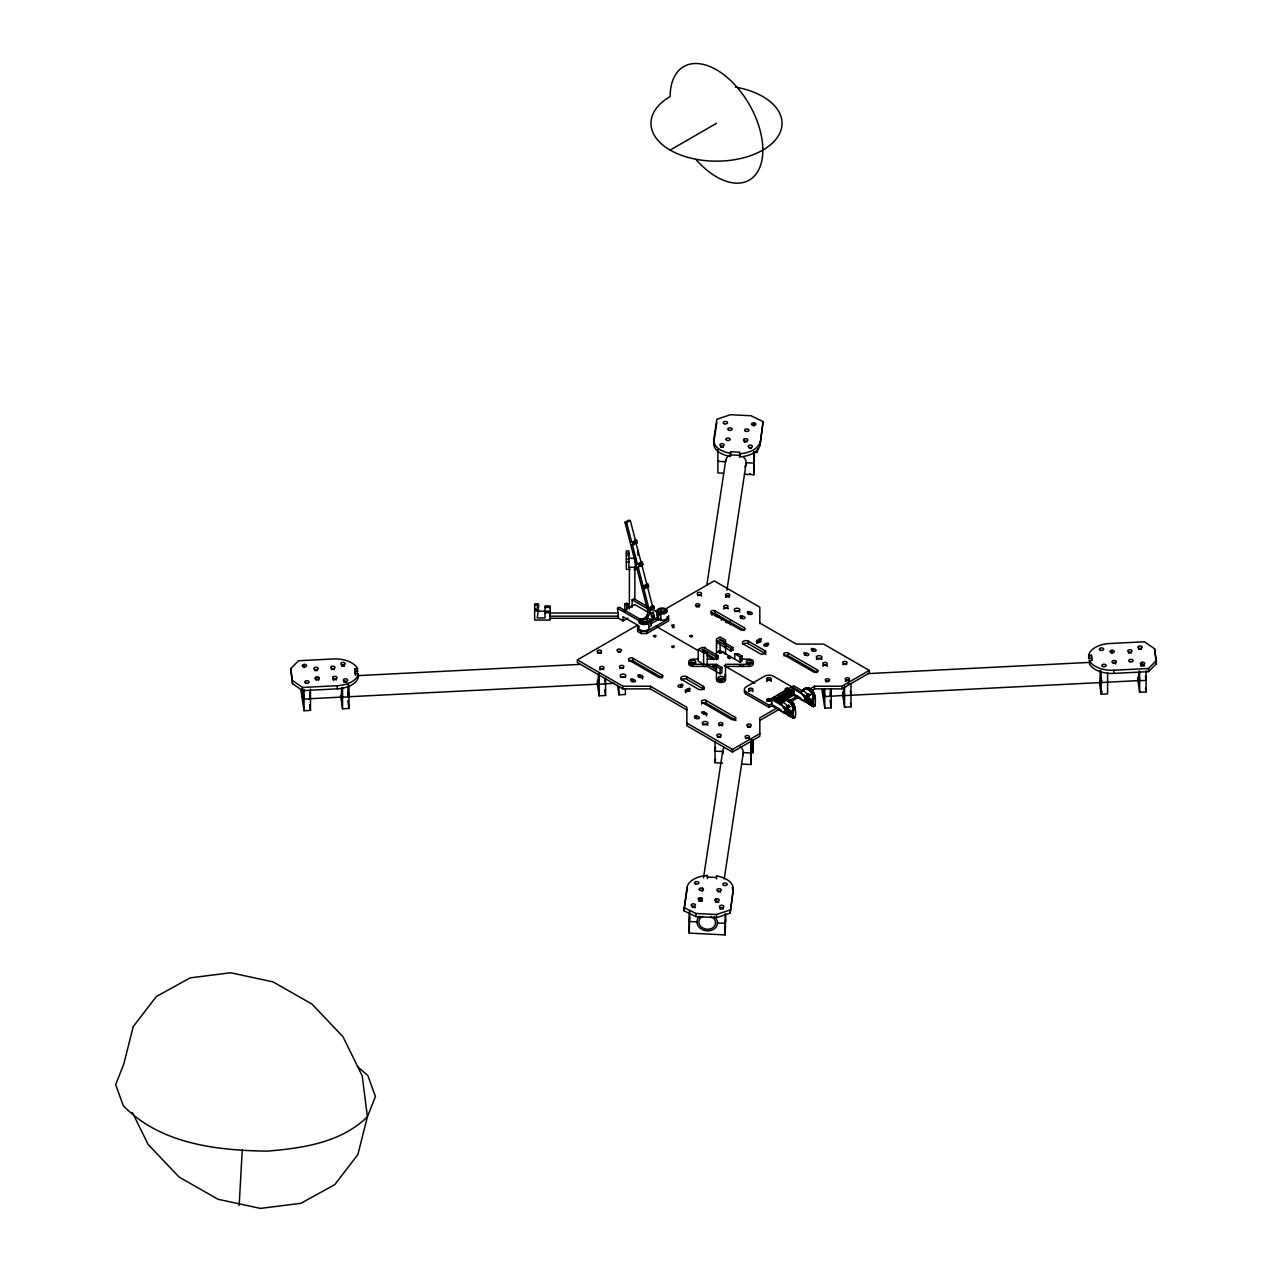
<?xml version="1.0" encoding="UTF-8"?>
<svg xmlns="http://www.w3.org/2000/svg" width="1272" height="1272" viewBox="0 0 1272 1272"><rect width="100%" height="100%" fill="white"/><g stroke="black" fill="none" stroke-linecap="round" stroke-linejoin="round"><path stroke-width="1.5" d="M303.149 690.187L302.959 699.043L302.148 694.401M822.809 689.392L823.636 694.576L823.922 689.663L823.779 696.484L823.906 689.17M303.261 689.678L302.927 699.012L301.846 690.505L301.909 691.459M309.78 691.968L309.684 697.772M341.755 687.723L341.214 696.468M348.051 684.718L347.86 696.738M598.365 674.764L598.031 684.098L597.347 680.441M604.868 681.426L604.9 679.455L605.583 683.907L599.16 684.225L598.476 679.773M830.505 689.424L830.075 696.15M843.861 688.756L843.447 695.466L824.781 696.595L824.113 692.143M1100.232 670.471L1100.042 682.508L1099.596 680.663M1138.869 671.218L1138.726 680.456L1137.868 676.895M239.168 1205.586L242.252 1150.063M657.004 610.783L657.004 610.703A5.168 2.973 0 0 1 662.839 608.032A5.168 2.973 0 0 1 667.228 611.514A5.168 2.973 0 0 1 661.027 613.883L658.499 615.187L656.765 614.201L658.133 613.406M786.78 706.071C791.502 712.733 783.679 698.074 780.881 703.686L784.649 709.22L790.262 712.24L790.755 714.085L786.907 712.94L784.649 709.22M806.846 694.48C811.568 701.142 803.745 686.483 800.947 692.095L804.715 697.628L810.328 700.649L810.821 702.494L806.989 701.349L804.715 697.628M713.799 439.301L716.836 419.267L730.478 414.72L751.052 415.753L763.105 421.604L760.084 444.787A23.23 13.404 0 0 1 740.018 456.918L739.7 452.196L730.7 451.735L729.921 456.41A23.23 13.404 0 0 1 713.799 442.449L713.799 439.301A23.23 13.404 0 0 0 729.921 453.245L730.462 453.341M713.799 442.449L716.836 422.415M706.819 585.072L725.755 460.098M730.462 456.505L730.7 451.735M739.461 456.95L739.7 455.36L730.7 454.899M726.932 590.176L746.155 463.247M707.55 875.422L707.312 877.028L716.311 877.473L717.09 875.979A23.23 13.404 0 0 1 733.197 889.923L730.16 913.121L716.518 917.668L695.959 916.619L683.891 910.784L686.928 887.586A23.23 13.404 0 0 1 706.994 875.47L707.55 878.586M683.923 910.784L686.928 890.75A23.23 13.404 0 0 1 687.532 888.667M754.439 459.43L753.867 463.135L746.155 462.754M744.406 474.249L753.867 474.726L754.439 451.703M757.81 448.793L757.238 452.498L753.453 452.307M760.084 444.787L763.073 421.589M689.758 917.812L689.201 921.516L696.913 921.898M715.58 747.427L715.023 751.148L722.735 751.529M725.755 913.821L725.183 934.92L689.201 933.107L689.758 912.008M722.591 763.12L715.023 762.723L715.58 759.018M703.511 877.887L722.735 750.957M724.197 879.079L743.134 754.105M725.755 919.624L725.183 923.329L717.472 922.947M751.561 749.256L751.005 752.96L743.293 752.579M741.528 764.075L751.005 764.552L751.561 739.588M730.16 913.121L733.197 889.923M354.793 668.738L355.572 673.937L358.275 674.112A23.23 13.404 0 0 1 337.287 685.703L302.577 687.452L292.465 680.488L290.652 668.611L298.538 660.74L333.232 658.976A23.23 13.404 0 0 1 357.4 668.293L357.559 671.759L354.793 671.902L354.793 668.738L357.559 668.595M1088.657 655.43L1088.721 655.112A23.23 13.404 0 0 1 1109.725 643.521L1144.418 641.772L1154.547 648.736L1156.343 660.613L1156.343 663.761L1148.473 671.648L1113.763 673.397A23.23 13.404 0 0 1 1089.611 664.095L1089.452 660.629L1092.219 660.486L1091.424 655.287L1088.657 655.43L1088.657 658.594L1091.424 658.451L1091.424 655.287M1088.657 658.594L1088.721 658.26A23.23 13.404 0 0 1 1089.484 656.209M648.116 611.753L645.985 617.699L647.702 617.985L649.833 612.055L649.388 610.306L652.139 609.686L651.534 607.348L648.784 607.968L638.019 566.485L640.77 565.865L640.166 563.528L637.415 564.148L632.343 544.575L633.249 544.05C635.618 545.259 634.521 541.061 632.645 541.713L631.739 542.238L626.667 522.665L624.95 522.363L648.116 611.753L649.833 612.055M785.524 711.732L786.255 709.076L784.427 710.126M804.508 698.535L806.321 697.485L804.604 698.837L806.432 697.787L805.589 700.141L807.418 699.091L813.38 702.223L810.948 701.778L813.38 703.655M719.189 652.234C719.539 655.462 723.593 650.803 719.189 652.234A2.576 1.495 0 0 0 723.243 651.916M788.592 715.484L787.638 713.417L788.735 711.891L786.907 712.94L787.352 710.666L786.207 712.384L788.036 711.318L791.566 713.147L790.405 714.26L793.235 718.155L795.048 717.106M807.418 699.091L806.273 700.793L809.819 698.837L807.434 699.552M808.102 699.743L806.989 701.349L808.801 700.3L807.704 701.826L808.658 703.893M804.349 689.186L800.947 692.095L793.649 687.882L775.411 698.408L775.411 699.966M790.643 716.661L789.053 714.053L790.166 712.733L788.354 713.783L789.673 716.104M810.725 705.07L809.119 702.462L810.248 701.142L808.42 702.192L809.739 704.513M783.775 701.349L784.935 700.22M794.952 708.393L793.124 709.442L794.936 708.313L793.172 709.712L795 708.663L793.315 710.635L793.315 718.203L795.143 717.154C796.733 713.338 794.428 703.289 793.315 710.635L795.143 709.585M815.209 697.994L813.38 699.059L813.253 698.169L815.066 697.072L813.38 699.059L813.38 706.612L815.209 705.562C815.765 696.706 815.622 691.412 807.815 689.519M790.087 700.379L788.72 701.762L791.025 701.095L789.705 702.542C793.982 697.66 782.153 702.16 792.758 702.685C796.495 704.72 792.186 710.778 794.857 707.836L793.092 709.188M759.829 623.026L796.32 644.093L823.684 644.093L869.301 670.423L869.301 673.063L841.937 688.868L814.557 688.868C806.925 694.75 810.693 687.755 812.824 691.093M811.981 705.801L809.819 702.621L810.948 701.413L813.38 701.715L810.55 700.888L813.38 699.902L810.105 700.459M799.166 697.756C795.525 697.565 786.096 705.769 793.41 703.623L791.868 705.197L792.981 708.663M810.153 688.788L808.785 690.171C810.407 688.136 812.999 690.187 809.771 690.95L811.107 689.504L809.278 690.553C811.679 685.004 797.242 691.92 808.626 687.977M1089.452 660.629L1089.611 660.931A23.23 13.404 0 0 0 1113.763 670.233L1148.473 668.484L1156.343 660.613M787.161 700.793L788.99 699.743L784.077 700.681L789.689 700.109L788.258 701.428L797.465 696.102M782.471 701.81L784.029 701.047M803.84 689.774L802.282 690.521L806.003 688.025L802.807 689.996L805.208 688.486M807.243 689.201L809.644 688.47L808.324 689.837L814.557 686.228L841.937 686.228L869.301 670.423M794.682 707.009L792.965 708.552L794.793 707.534M813.158 697.597L814.748 695.418C812.077 695.164 812.808 700.316 815.082 697.104M792.79 707.788L794.523 706.358L792.663 707.327L794.491 706.262L792.647 707.232L793.967 704.72L792.138 705.769L793.696 704.147L791.868 705.197L793.156 703.225L790.723 703.511L792.631 702.542M804.683 688.883L803.173 689.678L805.383 688.375M812.856 696.213L814.684 695.148M784.236 700.618C789.626 697.438 779.275 703.416 784.331 700.729L782.201 702.112M806.432 697.787L804.747 699.139L806.766 698.36M809.58 695.005L807.307 695.657L808.785 694.035L807.116 695.387C808.69 693.415 810.789 695.212 807.99 696.166L810.041 695.132L808.404 696.134M786.255 709.076L784.522 710.428L786.7 709.951M788.624 705.308L786.891 706.676L788.592 705.022M786.048 699.568L784.84 700.506L788.561 699.552M806.13 687.977L804.906 688.915L808.833 688.057L807.005 689.106M789.276 706.421L787.034 706.978C788.529 704.497 790.389 706.676 787.686 707.645L789.515 706.596L787.925 707.757M812.156 690.394L810.534 691.634L812.347 690.585C808.96 694.019 815.288 697.326 814.509 694.48L812.713 695.641L814.287 693.781L812.458 694.83L813.762 692.556L811.949 693.606C817.037 689.567 807.307 693.669 812.538 690.775L810.995 692.159C811.933 692.207 815.257 690.235 811.647 693.065C816.322 689.806 807.958 694.305 812.967 691.268L811.075 692.254M685.481 690.171C686.212 695.514 695.625 683.891 685.481 690.171L685.481 692.811M756.633 640.675C757.381 646.017 766.778 634.378 756.633 640.675L756.633 643.298L761.197 641.724M813.253 698.121L815.034 696.802M786.144 700.49L787.638 699.425M806.21 688.915L807.704 687.834M782.916 701.428L785.301 699.966M788.147 707.773L789.753 706.691M790.723 703.511L792.472 702.367L790.262 703.034M787.861 701.174L789.435 699.966M809.501 688.375L807.148 689.17M810.328 691.443L812.061 690.314M793.315 717.376L790.596 714.212L792.218 713.195L790.405 714.26L793.315 717.869M788.338 707.709L789.96 706.723M785.683 699.743L783.695 700.888M805.748 688.152L803.761 689.297M804.365 689.17L802.537 690.219L804.095 689.472M784.554 700.522L782.789 701.524L785.524 699.823M803.936 689.201L805.589 688.247M783.123 701.254L784.983 700.188M670.153 150.08L716.486 123.32M624.95 522.363L628.591 520.264L630.308 520.55L635.396 540.123L636.684 540.346L637.288 542.683L636.286 543.271L635.078 542.985L634.474 540.648L635.396 540.123M626.667 522.665L630.308 520.55M631.739 542.238L634.028 541.872M634.474 540.648L636.684 540.346M635.078 542.985L637.288 542.683M632.343 544.575L634.633 544.209M639.705 562.828L642.36 562.256L642.964 564.593L641.501 565.436L640.309 565.166L639.705 562.828L642.36 562.256M637.415 564.148L640.166 563.528M640.309 565.166L642.964 564.593M645.381 584.77L648.052 584.214L648.656 586.551L647.194 587.394L646.001 587.108L645.381 584.77L648.052 584.214M645.858 585.47L643.107 586.09L645.858 585.47L646.462 587.807L643.712 588.427M627.923 618.065L622.994 620.911L618.446 618.272L617.524 608.27L619.353 607.205L642.153 620.386M624.822 604.057L626.651 602.992L628.479 604.057L628.479 607.205L626.651 608.27L626.651 605.106L624.822 604.057L624.822 611.435M632.12 607.221L632.12 599.843L633.949 598.778L648.609 607.253M626.651 605.106L628.479 604.057M623.455 611.164L627.557 608.795L626.651 608.27M651.057 606.649L653.713 606.076L654.317 608.413L652.87 609.256L651.662 608.986L651.057 606.649L653.713 606.076M648.784 607.968L651.534 607.348M651.503 616.745L651.121 613.327L653.124 612.182L654.937 619.178L657.608 617.635L656.765 614.201M648.609 615.632L643.409 618.542A5.168 2.973 0 0 0 638.783 621.913A5.168 2.973 0 0 0 644.809 624.441A5.168 2.973 0 0 0 648.943 620.863L651.2 619.4L651.2 625.729L648.943 627.176A5.168 2.973 0 0 1 643.409 630.801A5.168 2.973 0 0 1 639.164 626.651M646.844 621.913L642.821 621.293L639.864 622.994L639.864 620.895L642.821 619.194L646.844 619.814L647.925 624.25L646.844 619.814M661.058 608.652L658.117 610.353L659.198 612.675L663.221 613.311L666.178 611.609L665.097 609.272L661.058 608.652L661.058 610.767L658.117 612.468M686.848 709.935L650.358 688.868L622.978 688.868L577.361 662.521L577.361 659.898L637.24 625.331M664.604 609.527L714.212 580.891L759.829 607.221L759.829 623.678M647.925 622.135L644.984 623.837L640.945 623.216L639.864 620.895M654.937 619.178L651.9 620.164L652.933 620.338L651.121 613.327M650.835 620.879L657.672 617.667M650.262 621.897L652.933 620.338M650.835 623.837L658.991 619.13L661.027 620.211A5.168 2.973 0 0 0 667.18 616.65M656.67 618.876L658.499 619.925L660.804 618.59M637.606 629.338L641.247 631.437L646.717 631.437L668.611 618.796M637.606 626.174L637.606 631.437L641.247 633.551L646.717 633.551L668.611 620.911L668.611 615.648M698.201 649.595L703.623 652.727L703.623 664.318L698.201 661.186L698.201 649.595L701.81 647.512L705.451 647.512L704.561 648.036L718.251 655.923L718.251 658.562L716.422 659.612L702.732 651.185M716.486 641.136L717.376 640.627L731.066 648.529L732.895 647.48L732.895 650.103L730.16 650.628L717.376 642.742L717.376 640.627M716.486 652.727L720.095 650.644L740.161 662.235L741.989 661.186L741.989 655.923L738.38 653.84L734.739 653.84L734.739 659.103M716.486 664.366L721.924 667.498L721.924 672.777L720.095 673.826L707.28 666.417L707.28 652.727L701.842 649.595L702.732 649.086L716.422 656.988L718.251 655.923M715.516 659.087L718.251 658.562M730.16 650.628L732.895 650.103M680.918 684.384C673.81 686.26 681.267 689.201 683.064 685.099C681.649 681.887 679.025 687.802 682.476 686.896M716.486 666.48L720.095 668.563L721.924 667.498M734.739 653.84L740.161 656.972L741.989 655.923M766.666 643.298C759.734 645.031 766.698 648.148 768.701 644.204C768.447 640.802 764.186 646.033 767.572 645.715M793.315 718.203L771.754 705.753L771.754 698.408L793.649 685.767L802.775 691.046L801.487 691.459L803.316 690.41M775.411 699.632L793.649 689.09L813.38 700.49L810.55 700.888L813.38 700.793M775.411 700.713L793.649 690.187M793.124 687.548L773.583 676.259A6.455 3.721 0 0 0 764.456 676.259L746.219 686.801A6.455 3.721 0 0 0 746.219 692.063L769.019 705.229L772.12 703.448M777.065 700.602L793.649 690.935M777.065 701.206L793.649 691.618L777.065 701.317M777.065 701.842L793.649 692.27M777.065 701.969L793.649 692.381M778.718 701.444L793.649 692.827L778.718 701.556M744.549 690.569A6.455 3.721 0 0 0 746.219 694.178L769.019 707.343L772.311 705.435M780.388 701.142L793.649 693.383M780.388 701.333L793.649 693.685M780.388 701.619L793.649 693.812M780.388 702.891L793.649 695.228L813.38 706.612M802.807 689.996L805.717 688.168M781.406 703.05L783.234 701.985L781.946 702.414M809.644 688.47L807.927 689.583M776.938 707.947L759.829 717.837L759.829 736.265L732.449 752.07L686.848 725.724L686.848 707.296L650.358 686.228L622.978 686.228L577.361 659.898M759.829 720.461L778.639 709.601M791.073 703.909L792.885 702.86M806.877 694.782L808.785 694.035M783.632 712.606L785.46 711.557M783.934 712.781L787.352 710.666M790.914 716.82L789.053 714.053L790.882 713.004L789.737 714.212L791.915 717.392M810.98 705.229L809.119 702.462L810.948 701.413L813.38 702.176M791.566 713.147L789.737 714.212L791.995 717.44M686.848 723.1L732.449 749.431L759.829 733.626M791.884 715.277L790.055 716.327L788.354 713.783L789.451 712.352L787.638 713.417L780.881 711.032M810.423 704.911L812.252 703.845M814.398 705.101L812.57 706.151L809.819 702.621L812.061 705.849M794.809 716.963L792.981 718.012L789.737 714.212L792.504 717.742L795.143 717.154M815.129 705.515L813.301 706.564L810.471 702.669L813.38 705.308M777.224 695.228L785.444 690.521M783.488 701.015L785.126 700.077M787.718 701.095L789.578 700.045M791.566 704.64L793.41 703.623M793.172 709.712L795 708.695M790.596 714.212L793.315 716.899L790.755 714.085L792.424 713.163M813.031 696.961L814.859 695.943M808.547 695.991L810.232 695.068L808.642 695.784M793.315 715.802L790.85 713.894L792.567 713.036M790.85 713.894L793.315 715.293L790.898 713.656L792.679 712.845M808.674 695.53L810.455 694.735M790.023 712.05L793.315 711.493L790.484 712.479L793.315 712.574L790.659 712.749L793.315 713.274L790.787 713.067L793.315 714.721L790.898 713.656M683.923 907.62L695.959 913.471L716.518 914.504L730.16 909.957M787.368 711.143L789.753 710.412M813.38 699.902L810.328 700.649M793.315 711.493L790.262 712.24M672.379 627.509L674.255 627.653M790.484 712.479L793.315 712.384M810.55 700.888L813.38 700.427M740.797 618.351C744.47 619.035 740.399 613.327 740.002 616.809C742.005 620.768 748.97 617.635 742.037 615.918M804.651 655.223C808.324 655.907 804.27 650.199 803.872 653.681C805.86 657.64 812.84 654.508 805.892 652.79M638.608 677.34C642.201 678.071 638.337 672.268 637.828 675.798C639.832 679.757 646.796 676.625 639.864 674.907M695.18 718.426C698.853 719.109 694.798 713.401 694.385 716.883C696.388 720.842 703.368 717.71 696.42 715.993M739.461 453.786L740.018 453.754A23.23 13.404 0 0 0 760.084 441.638M357.496 675.639L579.635 664.413M290.652 668.611L292.465 683.636L302.577 690.617L337.287 688.852A23.23 13.404 0 0 0 358.275 677.276L358.338 673.794M308.969 698.757L342.677 697.04M348.623 696.754L598.54 684.129M604.486 683.827L614.408 683.318M868.299 673.588L1090.438 662.362M300.908 689.949L304.056 710.714L310.479 710.396L310.479 689.154M340.546 695.546L342.55 708.774L348.989 708.456L348.989 685.274M597.156 682.587L599.16 695.816L605.583 695.482L605.583 678.103M617.508 685.37L618.939 694.814L625.379 694.496L625.379 688.693M847.788 683.843L851 683.684L851 706.85L844.576 707.184L842.573 693.956M1139.092 680.584L844.576 695.593L843.893 691.141M821.919 689.281L824.781 708.17L831.204 707.852L831.204 688.534M1099.453 682.889L1101.17 694.21L1107.594 693.892L1107.594 672.65M1137.661 679.057L1139.664 692.27L1146.088 691.952L1146.088 670.71M813.38 701.126L810.725 701.174L813.38 701.317M793.315 712.702L790.659 712.749L793.315 712.908M626.317 553.177L628.893 553.177M626.317 555.292L628.893 555.292M628.893 558.328L635.348 558.328M626.317 559.012L628.893 559.012M626.317 562.001L628.893 562.001M630.197 569.363L626.317 569.363L626.317 550.951L628.893 550.951L628.893 567.264L635.348 567.264L635.348 556.293M634.06 569.363L637.924 569.363M534.669 605.345L538.533 605.345M537.245 605.965L538.533 605.965M537.245 607.46L538.533 607.46L538.533 603.866L534.669 603.866L534.669 620.052L550.156 620.052L550.156 605.965L544.988 605.965L544.988 617.938L537.245 617.938L538.533 609.081L534.669 609.081M544.988 607.46L550.156 607.46M534.669 610.56L538.533 610.56M538.533 611.18L537.245 611.18L550.156 611.18M544.988 612.675L550.156 612.675M618.208 613.009L550.156 613.009L550.156 616.173L618.446 616.173M550.156 618.272L618.446 618.272M703.623 652.727L707.28 652.727M698.36 659.103L693.176 659.103A4.516 2.608 0 0 0 688.661 661.71A4.516 2.608 0 0 0 693.176 664.318L716.486 664.318L716.486 679.884A4.516 2.608 0 0 0 721.001 682.492A4.516 2.608 0 0 0 725.517 679.884L725.517 664.318L748.826 664.318A4.516 2.608 0 0 0 753.342 661.71A4.516 2.608 0 0 0 748.826 659.103L740.129 659.103M707.296 659.103L716.486 659.103L716.486 639.037L720.095 636.954L725.517 640.086L725.517 654.269M688.82 663.141A4.516 2.608 0 0 0 693.176 666.417L707.28 666.417M725.517 666.417L748.826 666.417A4.516 2.608 0 0 0 752.738 662.505M638.783 563.353L639.387 565.69L640.77 565.865M650.755 609.511L652.139 609.686M717.885 461.323L725.597 461.704A10.319 8.395 8.6 0 1 728.602 455.901M723.561 473.2L717.885 472.914L717.885 449.732M725.835 622.517L729.683 622.708M748.429 614.122C751.911 614.36 747.443 609.256 747.3 612.595C749.303 616.554 756.268 613.422 749.335 611.705M812.283 650.978C815.781 651.232 811.298 646.128 811.17 649.467C813.158 653.426 820.138 650.294 813.19 648.561M631.643 681.538C635.141 681.776 630.673 676.672 630.53 680.011C632.534 683.97 639.498 680.838 632.566 679.121M661.058 610.767L665.097 611.387L665.097 609.272M648.656 586.551L647.369 586.328L652.425 605.854M654.317 608.413L653.029 608.191L653.49 609.94L657.735 612.198L656.018 611.896M790.787 713.067L793.315 713.767M800.947 699.441L807.704 701.826L809.151 704.179L807.704 701.826L809.533 700.777L808.42 702.192L810.137 704.736M810.948 701.778L813.38 702.653M790.882 713.369L793.315 714.467M690.028 691.237L688.216 691.237L688.216 688.597M703.718 711.779C695.371 712.193 714.053 717.488 703.718 711.779L703.718 714.403M813.38 703.702L810.821 702.494L813.38 705.26M744.311 627.764A2.576 1.495 0 0 1 744.311 629.879A2.576 1.495 0 0 1 740.67 629.879L711.477 613.009A2.576 1.495 0 0 1 711.477 610.91A2.576 1.495 0 0 1 715.118 610.91L744.311 627.764L744.311 630.403L715.118 613.549A2.576 1.495 0 0 0 711.064 613.851M817.308 669.899A2.576 1.495 0 0 1 817.308 672.014A2.576 1.495 0 0 1 813.651 672.014L784.458 655.16A2.576 1.495 0 0 1 784.458 653.045A2.576 1.495 0 0 1 788.099 653.045L817.308 669.899L817.308 672.538L788.099 655.684A2.576 1.495 0 0 0 784.045 655.986M748.429 641.199L764.838 650.676A3.546 2.051 0 0 1 764.838 653.57A3.546 2.051 0 0 1 759.829 653.57L743.405 644.093A3.546 2.051 0 0 1 743.405 641.199A3.546 2.051 0 0 1 748.429 641.199L748.429 643.823L764.838 653.315A3.546 2.051 0 0 1 765.839 654.444M725.517 642.201L720.095 639.069L719.205 639.577L732.895 647.48M632.12 599.843L648.418 609.24M815.209 705.562L813.062 706.421L809.819 702.621M793.649 693.956L800.947 698.169M648.243 612.309L634.855 604.582L629.386 607.746L628.479 607.205M651.2 619.4L646.065 618.033M656.018 626.285L698.598 650.882M707.121 655.796L713.942 659.739M724.166 665.638L754.821 683.334M782.709 702.621L773.583 697.358L773.583 698.582M617.524 608.27L640.341 621.436M771.754 698.408L780.881 703.686L784.824 709.156M771.754 699.632L793.315 712.082M707.28 664.318L716.486 669.644M638.767 625.792L622.994 616.697L622.994 620.911M771.754 704.481L780.881 709.744M686.848 676.752L703.257 686.228A3.546 2.051 0 0 1 703.257 689.122A3.546 2.051 0 0 1 698.249 689.122L681.824 679.645A3.546 2.051 0 0 1 681.824 676.752A3.546 2.051 0 0 1 686.848 676.752L686.848 679.375L703.257 688.868A3.546 2.051 0 0 1 704.052 689.551M662.219 675.162A2.576 1.495 0 0 1 662.219 677.276A2.576 1.495 0 0 1 658.562 677.276L629.37 660.422A2.576 1.495 0 0 1 629.37 658.308A2.576 1.495 0 0 1 633.011 658.308L662.219 675.162L662.219 677.801L633.011 660.947A2.576 1.495 0 0 0 628.956 661.249M735.2 717.297A2.576 1.495 0 0 1 735.2 719.411A2.576 1.495 0 0 1 731.543 719.411L702.351 702.557A2.576 1.495 0 0 1 702.351 700.443A2.576 1.495 0 0 1 706.008 700.443L735.2 717.297L735.2 719.936A2.576 1.495 0 0 1 735.868 720.604M701.603 704.132A2.576 1.495 0 0 1 703.193 702.764A2.576 1.495 0 0 1 706.008 703.082L735.2 719.936M790.755 714.085L793.315 715.834M701.858 898.127L701.937 901.339M357.368 1066.524L367.815 1075.492L375.431 1096.512L367.401 1116.816L357.861 1154.579L334.79 1184.614L300.939 1203.296L260.426 1208.4L218.1 1199.289L179.098 1177.061L148.109 1144.403L132.368 1112.38M790.405 714.26L793.315 717.424M810.471 702.669L813.38 706.278M811.043 705.26L809.119 702.462L811.488 705.515M790.961 716.852L789.053 714.053L791.407 717.106M809.119 702.462L811.234 705.372M789.053 714.053L791.168 716.963M800.947 692.095L804.89 697.565M719.141 651.98C720.795 648.609 722.48 654.396 718.521 651.566A2.576 1.495 0 0 1 718.521 650.787M789.928 716.247L788.354 713.783L789.785 716.168M788.847 715.627L787.638 713.417L788.751 715.58M357.559 671.759L357.4 671.441A23.23 13.404 0 0 0 356.907 670.646M843.447 695.466L842.764 691.809M635.682 540.934L636.286 543.271M635.332 540.807L641.072 562.033M641.676 564.37L646.764 583.991M640.897 563.098L641.501 565.436M646.589 585.056L647.194 587.394M652.266 606.919L652.87 609.256M640.563 562.971L641.168 565.309M646.255 584.929L646.86 587.267M651.916 606.792L652.52 609.129M639.641 563.496L640.261 565.833M651.01 607.316L651.614 609.654M633.027 542.46L633.631 544.798M638.703 564.37L639.323 566.708M644.395 586.312L644.999 588.65M650.072 608.191L650.676 610.528M302.084 691.936L302.911 697.12L303.197 692.191M1156.343 663.761L1154.547 648.736M1145.42 675.909L1146.088 680.361L1139.664 680.679L1138.997 676.227M1145.516 688.168L1146.088 691.952M1100.487 678.183L1101.17 682.635M850.332 690.807L851 695.259M850.427 703.082L851 706.85M830.537 691.809L831.204 696.261M830.059 700.3L831.204 707.852M604.725 689.822L605.583 695.482M354.793 671.902L355.317 675.353M348.305 692.413L348.989 696.865L342.55 697.183L341.882 692.731M347.844 700.888L348.989 708.456M309.812 694.353L310.479 698.805L304.056 699.139L303.388 694.687M309.621 704.736L310.479 710.396M653.124 612.182L653.903 619.003M822.873 691.857L823.731 696.515L822.777 688.899M302.1 693.844L302.02 690.95M301.861 690.823L301.925 689.392M301.83 690.187L301.893 688.868M303.277 689.885L303.356 692.397M823.906 688.677L824.081 689.853M1148.473 668.484L1148.473 671.648M1142.351 662.283L1142.351 665.447M1139.664 671.028L1139.664 692.27M1115.56 660.804L1115.56 663.968M1113.763 670.233L1113.763 673.397M1112.03 650.31L1112.03 653.474M1101.17 671.044L1101.17 694.21M844.576 685.926L844.576 707.184M841.937 686.228L841.937 688.868M824.781 688.868L824.781 708.17M814.557 686.228L814.557 688.868M793.649 687.882L793.649 695.228M788.099 653.045L788.099 655.684M787.193 688.168L787.193 690.267M785.714 688.534L785.714 690.648M768.956 698.694L768.956 700.808A2.194 1.272 0 0 0 767.064 701.492M769.019 705.229L769.019 707.343M767.477 678.008L767.477 680.107M767.477 699.075L767.477 701.174M764.838 650.676L764.838 653.315M759.368 639.085L759.368 641.724M754.121 422.876L754.121 426.041M753.867 451.544L753.867 474.726M753.294 739.748L752.738 753.119L752.738 741.528M751.005 741.369L751.005 764.552M749.224 688.534L749.224 690.648M748.826 664.318L748.826 666.417M746.219 692.063L746.219 694.178M744.311 438.983L744.311 442.147M740.161 656.972L740.161 662.235M732.449 749.431L732.449 752.07M731.066 648.529L731.066 651.169M730.255 620.927L730.255 624.791M725.183 913.678L725.183 934.92M720.095 642.917L720.095 650.644M720.095 668.563L720.095 673.826M716.549 875.883L716.549 879.047M716.518 914.504L716.518 917.668M716.422 656.988L716.422 659.612M715.627 899.145L715.627 902.293M715.118 610.91L715.118 613.549M715.023 741.481L715.023 762.723M706.453 713.354L706.453 715.993M706.008 700.443L706.008 703.082M703.257 686.228L703.257 688.868M702.446 888.19L702.446 891.354M700.109 897.73L700.109 900.894M695.959 913.471L695.959 916.619M693.176 664.318L693.176 666.417M689.201 911.865L689.201 933.107M686.928 887.586L686.928 890.75M660.804 613.851L660.804 620.18M658.499 615.187L658.499 619.925M656.67 617.508L656.67 620.466M650.358 686.228L650.358 688.868M648.879 620.736L648.879 627.064M646.717 631.437L646.717 633.551M642.821 619.194L642.821 621.293M642.598 676.481L642.598 679.121M641.247 631.437L641.247 633.551M637.924 550.951L637.924 555.292M634.855 567.264L634.855 598.937M633.011 658.308L633.011 660.947M629.386 567.264L629.386 608.922M622.978 686.228L622.978 688.868M618.939 687.087L618.939 694.814M599.16 672.634L599.16 695.816M342.55 687.532L342.55 708.774M337.287 685.703L337.287 688.852M333.185 676.831L333.185 679.995M318.509 677.308L318.509 680.472M316.171 677.133L316.171 680.297M304.262 664.413L304.262 667.577M304.056 689.472L304.056 710.714M302.577 687.452L302.577 690.617M302.482 689.726L302.482 695.593M292.465 680.488L292.465 683.636M641.756 623.9A2.194 1.272 0 0 1 643.902 622.358A2.194 1.272 0 0 1 646.033 623.9M660.248 613.724A2.194 1.272 0 0 1 662.14 611.816A2.194 1.272 0 0 1 664.048 613.724M1140.968 665.94A2.067 1.193 0 0 1 1143.878 665.797M1138.885 649.404A2.067 1.193 0 0 1 1140.936 649.308M1128.423 653.172A2.194 1.272 0 0 1 1131.412 653.188M1140.905 665.86A2.194 1.272 0 0 1 1144.196 665.876M1138.742 649.372A2.194 1.272 0 0 1 1141.318 649.34M826.069 681.84A2.067 1.193 0 0 1 828.533 681.538A2.194 1.272 0 0 0 826.339 681.538M823.318 665.781A2.067 1.193 0 0 1 825.274 665.097A2.067 1.193 0 0 1 827.118 665.876M845.578 681.108A2.067 1.193 0 0 1 849.139 680.933M843.4 664.525A2.067 1.193 0 0 1 846.659 664.604A2.194 1.272 0 0 0 842.954 664.668M1102.109 680.647A2.067 1.193 0 0 1 1101.981 680.345M1102.109 692.238A2.067 1.193 0 0 1 1102.172 691.316M714.228 916.635A10.319 8.395 8.6 0 1 714.61 928.624A10.319 8.395 8.6 0 1 699.998 928.083A10.319 8.395 8.6 0 1 699.918 916.094M692.461 907.19A2.067 1.193 0 0 1 694.925 907.493M720.286 908.78A2.067 1.193 0 0 1 723.196 908.923A2.194 1.272 0 0 0 719.952 908.86M732.1 887.681A23.23 13.404 0 0 1 733.197 893.087M717.98 891.958A2.194 1.272 0 0 1 720.636 892.197M715.532 902.357A2.194 1.272 0 0 1 718.728 902.452M698.853 901.196A2.194 1.272 0 0 1 701.762 901.228M692.588 907.079A2.194 1.272 0 0 1 695.148 907.54M719.189 725.787A2.067 1.193 0 0 1 722.464 725.708M747.841 726.98A2.067 1.193 0 0 1 750.353 726.916M723.084 753.724A10.319 8.395 8.6 0 1 724.102 747.395M740.288 746.457A10.319 8.395 8.6 0 1 742.943 754.741M717.472 737.203A2.067 1.193 0 0 1 720.731 737.124M746.108 738.412A2.067 1.193 0 0 1 748.62 738.348M710.746 916.412A8.379 6.821 8.6 0 1 713.958 926.795A8.379 6.821 8.6 0 1 701.111 926.795A8.379 6.821 8.6 0 1 702.716 916.412M333.375 679.884A2.194 1.272 0 0 1 336.365 679.884M314.804 670.678A2.194 1.272 0 0 1 317.38 670.694M331.356 669.676A2.194 1.272 0 0 1 334.361 669.676M344.06 682.253A2.194 1.272 0 0 1 346.62 682.126M341.691 665.876A2.194 1.272 0 0 1 344.378 665.892M620.243 668.484A2.067 1.193 0 0 1 623.153 668.341M597.967 653.156A2.067 1.193 0 0 1 601.243 653.236M600.161 669.74A2.067 1.193 0 0 1 603.723 669.565A2.194 1.272 0 0 0 599.907 669.644M341.771 665.908A2.067 1.193 0 0 1 344.283 665.972M344.251 682.237A2.067 1.193 0 0 1 346.763 682.301M744.645 442.004A2.194 1.272 0 0 1 746.887 442.036M711.7 613.374A10.319 8.395 8.6 0 1 721.653 620.211M724.181 608.668A2.067 1.193 0 0 1 726.026 607.873A2.067 1.193 0 0 1 727.982 608.572M696.515 606.728A2.067 1.193 0 0 1 699.028 606.665M725.915 597.236A2.067 1.193 0 0 1 729.428 596.87M697.628 595.805A2.067 1.193 0 0 1 699.489 595.026A2.067 1.193 0 0 1 701.444 595.709M743.15 456.632A10.319 8.395 8.6 0 1 744.788 466.888M750.655 473.852A2.067 1.193 0 0 1 749.59 473.788M711.7 614.948A8.379 6.821 8.6 0 1 712.225 614.996M714.276 615.425A8.379 6.821 8.6 0 1 716.168 616.252M716.613 616.507A8.379 6.821 8.6 0 1 717.79 617.413M716.486 645.651A4.516 2.608 0 0 1 716.645 644.968M724.197 643.807A4.516 2.608 0 0 1 724.913 644.348M725.517 677.769A4.516 2.608 0 0 1 721.001 680.377A4.516 2.608 0 0 1 716.486 677.769M716.486 647.75A4.516 2.608 0 0 1 716.645 647.082M725.374 647.082A4.516 2.608 0 0 1 725.517 647.75M691.364 664.874A2.576 1.495 0 0 1 690.95 664.556M690.696 663.428A2.576 1.495 0 0 1 693.176 662.33A2.576 1.495 0 0 1 695.673 663.428M746.346 663.428A2.576 1.495 0 0 1 748.826 662.33A2.576 1.495 0 0 1 751.323 663.428M722.305 681.172A2.576 1.495 0 0 1 719.713 681.172M718.426 679.884A2.576 1.495 0 0 1 720.334 678.437A2.576 1.495 0 0 1 723.243 679.137M745.742 738.491A2.194 1.272 0 0 1 748.842 738.491M747.491 726.996A2.194 1.272 0 0 1 750.591 726.996M719.205 725.565A2.194 1.272 0 0 1 722.321 725.565M717.472 737.06A2.194 1.272 0 0 1 720.572 737.06M597.776 653.061A2.194 1.272 0 0 1 600.877 653.061M620.164 668.388A2.194 1.272 0 0 1 623.264 668.388M845.212 681.299A2.194 1.272 0 0 1 848.885 680.727M822.841 665.987A2.194 1.272 0 0 1 824.956 665.049A2.194 1.272 0 0 1 827.07 665.987M697.819 595.312A2.194 1.272 0 0 1 701.492 595.868M696.531 606.601A2.194 1.272 0 0 1 699.187 606.792M723.784 608.795A2.194 1.272 0 0 1 725.899 607.857A2.194 1.272 0 0 1 728.029 608.795M725.755 596.997A2.194 1.272 0 0 1 729.54 596.997M724.499 674.526A2.321 1.336 0 0 1 724.499 676.863M743.595 665.828A2.321 1.336 0 0 1 739.573 665.828M724.499 653.458A2.321 1.336 0 0 1 725.581 654.285M707.105 665.828A2.321 1.336 0 0 1 703.082 665.828M784.872 691.491A2.321 1.336 0 0 1 786.589 690.203M769.019 700.808A2.194 1.272 0 0 1 770.975 701.492M748.604 691.332A2.194 1.272 0 0 1 750.941 690.267A2.194 1.272 0 0 1 752.976 691.539M766.698 681.315A2.321 1.336 0 0 1 768.956 679.614A2.321 1.336 0 0 1 771.198 681.315M620.529 677.515A2.846 1.638 0 0 1 625.442 677.515M702.637 724.913A2.846 1.638 0 0 1 705.451 724.102A2.846 1.638 0 0 1 707.836 725.31M734.564 611.673A2.846 1.638 0 0 1 737.394 610.862A2.846 1.638 0 0 1 739.763 612.071M816.386 659.468A2.846 1.638 0 0 1 819.12 658.26A2.846 1.638 0 0 1 821.871 659.468M742.8 644.284A3.546 2.051 0 0 1 748.429 643.823M681.172 679.9A3.546 2.051 0 0 1 686.848 679.375M695.879 159.35A65.54 37.842 60 0 0 760.672 165.01A65.54 37.842 60 0 0 723.577 74.539A65.54 37.842 60 0 0 670.153 96.561A65.54 37.842 0 0 0 678.342 154.087A65.54 37.842 0 0 0 775.3 140.031A65.54 37.842 0 0 0 735.423 87.1M785.094 691.332A2.194 1.272 0 0 1 786.796 690.298M766.841 681.124A2.194 1.272 0 0 1 769.019 679.741A2.194 1.272 0 0 1 771.198 681.124M786.796 690.664A2.194 1.272 0 0 1 785.571 688.629A2.194 1.272 0 0 1 789.276 688.931M653.411 635.952C655.684 639.577 657.751 633.297 653.411 635.952M671.664 625.427C673.922 629.052 675.989 622.771 671.664 625.427M671.664 646.494C673.922 650.119 675.989 643.839 671.664 646.494M689.901 635.952C692.175 639.577 694.242 633.297 689.901 635.952M713.131 666.401C715.007 669.422 716.724 664.191 713.131 666.401M713.131 665.351C715.007 668.372 716.724 663.125 713.131 665.351M728.14 656.686C730.017 659.691 731.75 654.46 728.14 656.686M728.14 657.735C730.017 660.756 731.75 655.525 728.14 657.735M133.226 1026.583L123.702 1064.346L115.657 1084.65L123.289 1105.67C160.208 1143.941 216.94 1150.556 267.502 1151.112C302.863 1148.171 340.864 1142.638 367.401 1116.816L362.234 1075.905L342.995 1036.759L311.99 1004.101L272.987 981.873L230.677 972.762L190.148 977.866L156.313 996.564L133.226 1026.583M794.905 708.138L793.124 709.363L794.905 708.138M794.618 706.739L792.822 707.947L794.618 706.739M794.428 706.055L792.647 707.232L794.459 706.167M813.237 691.65L811.329 692.588L813.206 691.602M808.928 704.036L807.704 701.826L808.833 703.988M1111.028 652.663A2.194 1.272 0 0 0 1114.336 651.582A2.194 1.272 0 0 0 1111.06 650.469A2.194 1.272 0 0 0 1111.028 652.663M1129.806 661.758A2.194 1.272 0 0 0 1133.113 660.677A2.194 1.272 0 0 0 1129.838 659.564A2.194 1.272 0 0 0 1129.806 661.758M1113.032 662.871A2.194 1.272 0 0 0 1116.339 661.79A2.194 1.272 0 0 0 1113.064 660.677A2.194 1.272 0 0 0 1113.032 662.871M1128.789 652.027A2.194 1.272 0 0 0 1132.096 650.946A2.194 1.272 0 0 0 1128.821 649.833A2.194 1.272 0 0 0 1128.789 652.027M1138.901 648.291A2.194 1.272 0 0 0 1142.256 647.273A2.194 1.272 0 0 0 1139.044 646.097A2.194 1.272 0 0 0 1138.901 648.291M1141.382 664.62A2.194 1.272 0 0 0 1144.736 663.602A2.194 1.272 0 0 0 1141.525 662.426A2.194 1.272 0 0 0 1141.382 664.62M1100.344 650.246A2.194 1.272 0 0 0 1103.698 649.213A2.194 1.272 0 0 0 1100.487 648.052A2.194 1.272 0 0 0 1100.344 650.246M1102.824 666.56A2.194 1.272 0 0 0 1106.179 665.542A2.194 1.272 0 0 0 1102.967 664.382A2.194 1.272 0 0 0 1102.824 666.56M717.837 890.957A2.194 1.272 0 0 0 721.24 889.971A2.194 1.272 0 0 0 718.06 888.778A2.194 1.272 0 0 0 717.837 890.957M699.059 900.051A2.194 1.272 0 0 0 702.462 899.066A2.194 1.272 0 0 0 699.282 897.873A2.194 1.272 0 0 0 699.059 900.051M700.077 890.336A2.194 1.272 0 0 0 703.48 889.335A2.194 1.272 0 0 0 700.3 888.142A2.194 1.272 0 0 0 700.077 890.336M715.834 901.164A2.194 1.272 0 0 0 719.237 900.178A2.194 1.272 0 0 0 716.057 898.986A2.194 1.272 0 0 0 715.834 901.164M720.477 907.62A2.194 1.272 0 0 0 723.8 906.57A2.194 1.272 0 0 0 720.556 905.426A2.194 1.272 0 0 0 720.477 907.62M692.191 906.189A2.194 1.272 0 0 0 695.53 905.139A2.194 1.272 0 0 0 692.286 903.995A2.194 1.272 0 0 0 692.191 906.189M723.848 885.36A2.194 1.272 0 0 0 727.187 884.31A2.194 1.272 0 0 0 723.943 883.166A2.194 1.272 0 0 0 723.848 885.36M695.561 883.929A2.194 1.272 0 0 0 698.9 882.879A2.194 1.272 0 0 0 695.657 881.735A2.194 1.272 0 0 0 695.561 883.929M333.757 678.739A2.194 1.272 0 0 0 337.048 677.658A2.194 1.272 0 0 0 333.773 676.545A2.194 1.272 0 0 0 333.757 678.739M314.963 669.644A2.194 1.272 0 0 0 318.27 668.563A2.194 1.272 0 0 0 314.995 667.45A2.194 1.272 0 0 0 314.963 669.644M331.738 668.531A2.194 1.272 0 0 0 335.045 667.45A2.194 1.272 0 0 0 331.769 666.337A2.194 1.272 0 0 0 331.738 668.531M315.981 679.375A2.194 1.272 0 0 0 319.288 678.294A2.194 1.272 0 0 0 316.012 677.181A2.194 1.272 0 0 0 315.981 679.375M305.757 683.064A2.194 1.272 0 0 0 309.128 682.046A2.194 1.272 0 0 0 305.916 680.87A2.194 1.272 0 0 0 305.757 683.064M303.293 666.735A2.194 1.272 0 0 0 306.647 665.717A2.194 1.272 0 0 0 303.436 664.556A2.194 1.272 0 0 0 303.293 666.735M344.33 681.124A2.194 1.272 0 0 0 347.685 680.091A2.194 1.272 0 0 0 344.474 678.93A2.194 1.272 0 0 0 344.33 681.124M341.85 664.795A2.194 1.272 0 0 0 345.205 663.777A2.194 1.272 0 0 0 341.993 662.601A2.194 1.272 0 0 0 341.85 664.795M620.227 651.852A2.067 1.193 0 0 0 618.16 651.948A2.194 1.272 0 0 1 620.338 651.852M723.355 447.092A2.194 1.272 0 0 0 720.668 447.108A2.067 1.193 0 0 1 723.212 447.092M751.148 448.364A2.194 1.272 0 0 0 749.399 448.38A2.067 1.193 0 0 1 751.005 448.38M726.757 440.382A2.194 1.272 0 0 0 730.144 439.381A2.194 1.272 0 0 0 726.964 438.188A2.194 1.272 0 0 0 726.757 440.382M745.535 431.272A2.194 1.272 0 0 0 748.922 430.286A2.194 1.272 0 0 0 745.742 429.093A2.194 1.272 0 0 0 745.535 431.272M744.518 441.002A2.194 1.272 0 0 0 747.904 440.017A2.194 1.272 0 0 0 744.724 438.824A2.194 1.272 0 0 0 744.518 441.002M728.761 430.175A2.194 1.272 0 0 0 732.147 429.173A2.194 1.272 0 0 0 728.967 427.98A2.194 1.272 0 0 0 728.761 430.175M724.245 423.767A2.194 1.272 0 0 0 727.584 422.717A2.194 1.272 0 0 0 724.34 421.573A2.194 1.272 0 0 0 724.245 423.767M752.515 425.198A2.194 1.272 0 0 0 755.854 424.148A2.194 1.272 0 0 0 752.611 423.004A2.194 1.272 0 0 0 752.515 425.198M720.874 446.027A2.194 1.272 0 0 0 724.213 444.977A2.194 1.272 0 0 0 720.97 443.833A2.194 1.272 0 0 0 720.874 446.027M749.144 447.458A2.194 1.272 0 0 0 752.483 446.408A2.194 1.272 0 0 0 749.24 445.264A2.194 1.272 0 0 0 749.144 447.458M691.889 662.998A2.576 1.495 0 0 0 695.768 661.71A2.576 1.495 0 0 0 691.889 660.422A2.576 1.495 0 0 0 691.889 662.998M747.538 662.998A2.576 1.495 0 0 0 751.418 661.71A2.576 1.495 0 0 0 747.538 660.422A2.576 1.495 0 0 0 747.538 662.998M719.189 678.835A2.576 1.495 0 0 0 723.498 678.167A2.576 1.495 0 0 0 720.334 676.338A2.576 1.495 0 0 0 719.189 678.835M620.609 667.736A2.194 1.272 0 0 0 623.9 666.639A2.194 1.272 0 0 0 620.609 665.542A2.194 1.272 0 0 0 620.609 667.736M600.718 668.754A2.194 1.272 0 0 0 603.993 667.657A2.194 1.272 0 0 0 600.718 666.56A2.194 1.272 0 0 0 600.718 668.754M618.144 651.423A2.194 1.272 0 0 0 621.436 650.326A2.194 1.272 0 0 0 618.144 649.229A2.194 1.272 0 0 0 618.144 651.423M598.238 652.425A2.194 1.272 0 0 0 601.529 651.328A2.194 1.272 0 0 0 598.238 650.231A2.194 1.272 0 0 0 598.238 652.425M747.936 726.36A2.194 1.272 0 0 0 751.227 725.263A2.194 1.272 0 0 0 747.936 724.166A2.194 1.272 0 0 0 747.936 726.36M746.203 737.855A2.194 1.272 0 0 0 749.494 736.758A2.194 1.272 0 0 0 746.203 735.661A2.194 1.272 0 0 0 746.203 737.855M719.666 724.929A2.194 1.272 0 0 0 722.957 723.832A2.194 1.272 0 0 0 719.666 722.735A2.194 1.272 0 0 0 719.666 724.929M717.917 736.424A2.194 1.272 0 0 0 721.208 735.327A2.194 1.272 0 0 0 717.917 734.23A2.194 1.272 0 0 0 717.917 736.424M846.246 680.091A2.194 1.272 0 0 0 849.521 678.994A2.194 1.272 0 0 0 846.246 677.897A2.194 1.272 0 0 0 846.246 680.091M826.339 681.092A2.194 1.272 0 0 0 829.63 679.995A2.194 1.272 0 0 0 826.339 678.898A2.194 1.272 0 0 0 826.339 681.092M823.859 664.779A2.194 1.272 0 0 0 827.15 663.682A2.194 1.272 0 0 0 823.859 662.585A2.194 1.272 0 0 0 823.859 664.779M843.765 663.761A2.194 1.272 0 0 0 847.057 662.664A2.194 1.272 0 0 0 843.765 661.567A2.194 1.272 0 0 0 843.765 663.761M726.551 596.091A2.194 1.272 0 0 0 729.842 594.994A2.194 1.272 0 0 0 726.551 593.897A2.194 1.272 0 0 0 726.551 596.091M724.817 607.587A2.194 1.272 0 0 0 728.093 606.49A2.194 1.272 0 0 0 724.817 605.393A2.194 1.272 0 0 0 724.817 607.587M698.28 594.66A2.194 1.272 0 0 0 701.572 593.563A2.194 1.272 0 0 0 698.28 592.466A2.194 1.272 0 0 0 698.28 594.66M696.086 605.949A2.194 1.272 0 0 0 699.743 605.393A2.194 1.272 0 0 0 697.056 603.834A2.194 1.272 0 0 0 696.086 605.949M817.705 658.673A2.846 1.638 0 0 0 821.966 657.258A2.846 1.638 0 0 0 817.705 655.843A2.846 1.638 0 0 0 817.705 658.673M735.598 611.275A2.846 1.638 0 0 0 739.859 609.86A2.846 1.638 0 0 0 735.598 608.429A2.846 1.638 0 0 0 735.598 611.275M621.563 677.117A2.846 1.638 0 0 0 625.824 675.686A2.846 1.638 0 0 0 621.563 674.271A2.846 1.638 0 0 0 621.563 677.117M703.67 724.515A2.846 1.638 0 0 0 707.932 723.1A2.846 1.638 0 0 0 703.67 721.685A2.846 1.638 0 0 0 703.67 724.515M767.859 701.047A2.194 1.272 0 0 0 771.214 699.998A2.194 1.272 0 0 0 767.986 698.853A2.194 1.272 0 0 0 767.859 701.047M767.859 679.979A2.194 1.272 0 0 0 771.214 678.93A2.194 1.272 0 0 0 767.986 677.785A2.194 1.272 0 0 0 767.859 679.979M749.621 690.505A2.194 1.272 0 0 0 752.96 689.472A2.194 1.272 0 0 0 749.733 688.311A2.194 1.272 0 0 0 749.621 690.505"/></g></svg>
